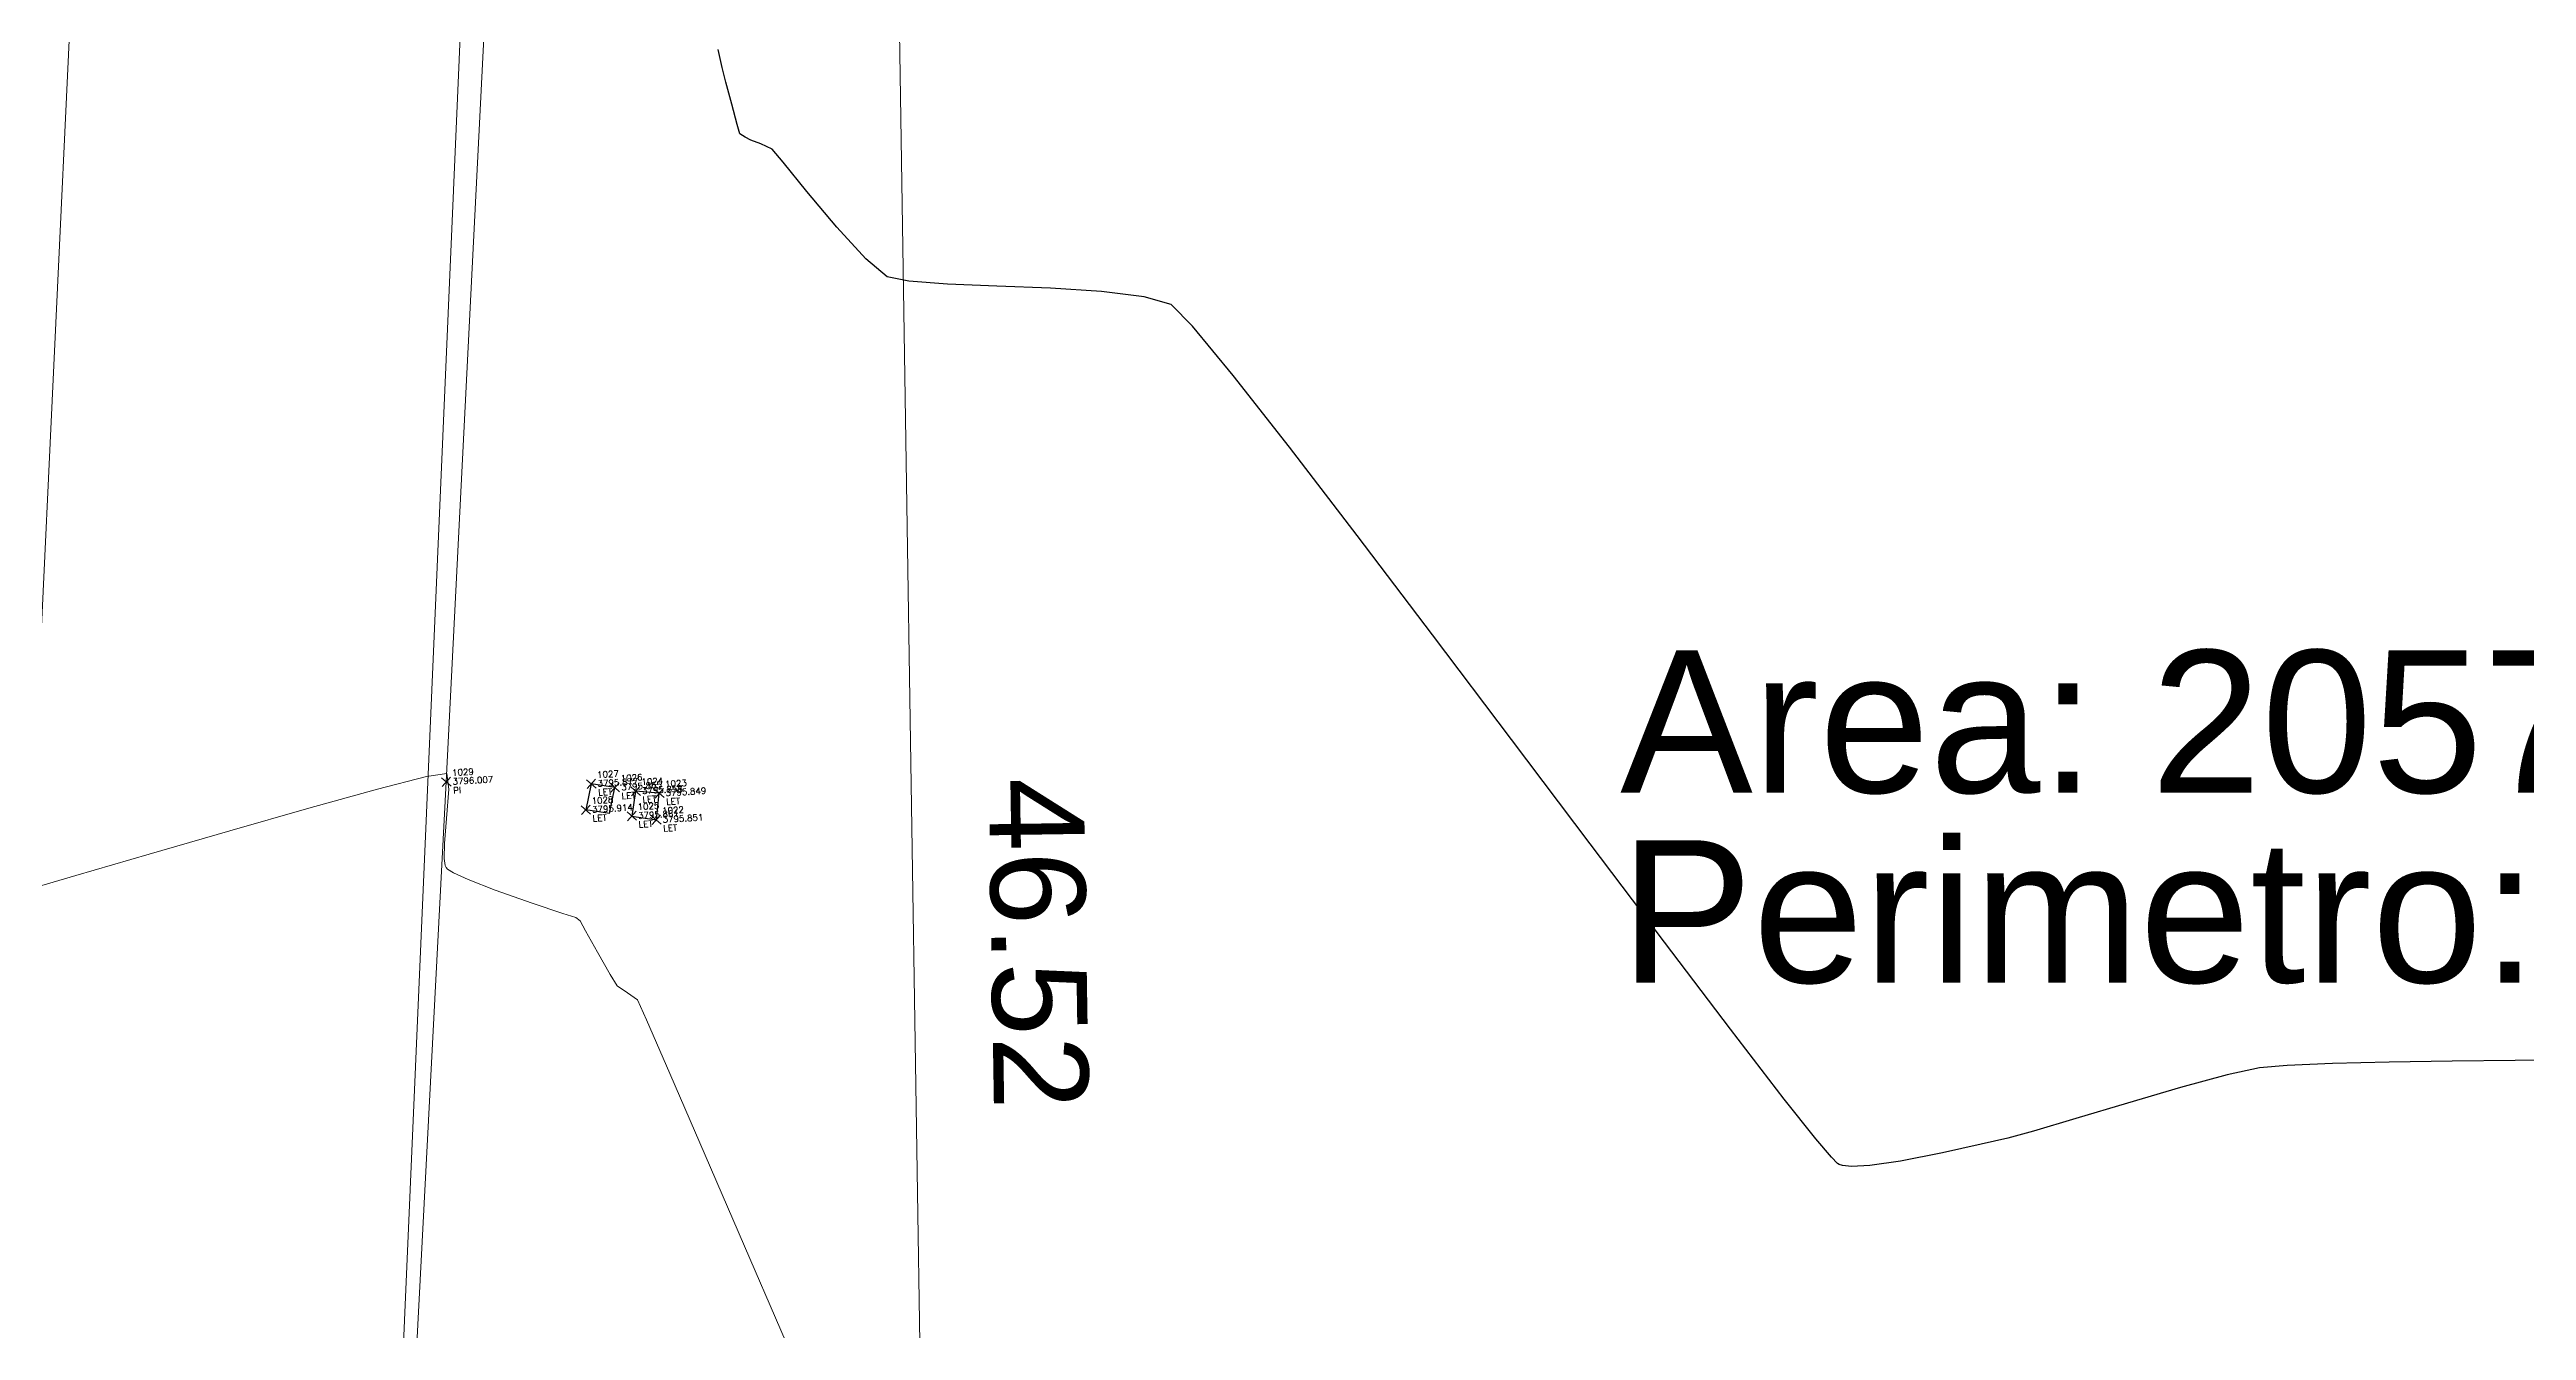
# Model space of a CAD drawing. Header units: millimetres. Extents: x 736950 to 740938, y 8500595 to 8502163.
# Drawn here: x 737210.9 to 737250.04, y 8500746.91 to 8500767.14 of the extents above; entities that cross this region are included whole.
import ezdxf

# ---------------------------------------------------------------- set-up
doc = ezdxf.new("R2010")
doc.units = ezdxf.units.MM
for name, color, linetype, lineweight in [('CAMINO ACTUAL', 1, 'Continuous', 13), ('CONT-MJR', 80, 'Continuous', 30), ('CONT-MNR', 96, 'Continuous', 15), ('COTAS', 40, 'Continuous', 5), ('LETRERO', 5, 'Continuous', 30), ('MIRADOR', 152, 'Continuous', 15), ('PISOS', 189, 'Continuous', 0), ('pista', 251, 'Continuous', 5), ('saiwite', 5, 'Continuous', 5)]:
    doc.layers.add(name, color=color, linetype=linetype, lineweight=lineweight)
doc.styles.add('5mm', font='arial.ttf', dxfattribs={"height": 3})
doc.styles.add('COTAS', font='arial.ttf')
doc.styles.add('CUADROS', font='arial.ttf')
doc.dimstyles.new('GenDist', dxfattribs={"dimtxt": 1.5, "dimasz": 2, "dimexe": 0.18, "dimexo": 0.0625, "dimgap": 1, "dimtad": 2, "dimzin": 1, "dimdsep": 46, "dimtxsty": 'COTAS', "dimcen": 0.09, "dimse1": 1, "dimse2": 1, "dimsd1": 1, "dimsd2": 1, "dimadec": 0, "dimazin": 0, "dimtfac": 1, "dimtofl": 0, "dimtmove": 0, "dimatfit": 3, "dimfxl": 1, "dimtolj": 1, "dimtzin": 0, "dimarcsym": 0})

# ---------------------------------------------------------------- blocks, each defined once
blk = doc.blocks.new('*D176')
at = {"layer": 'Defpoints', "color": 0, "transparency": 16777216}
for p in [(737224.1988801018, 8500776.245879943), (737224.3988560144, 8500776.248983873), (737224.9208191043, 8500729.733759237)]:
    blk.add_point(p, dxfattribs=at)
at = {"layer": 'COTAS', "color": 0, "transparency": 16777216, "insert": (737226.5254723211, 8500753.020329049), "char_height": 1.5, "attachment_point": 5, "rotation": 270.88924641530514, "style": 'COTAS'}
blk.add_mtext('\\A1;46.52', dxfattribs=at)

msp = doc.modelspace()

# ---------------------------------------------------------------- linework, layer by layer
at = {"layer": 'CONT-MJR', "extrusion": (0.9752732207597714, 0.2210025901858667, 0), "elevation": 2597683.912177626}
msp.add_lwpolyline([(8127642.404808589, 3795), (8127642.695078063, 3795)], dxfattribs=at)
at = {"layer": 'CONT-MJR', "extrusion": (0.9683931113749986, 0.2494289113985177, 0), "elevation": 2834257.276667453}
msp.add_lwpolyline([(8048199.463262464, 3795.000000000003), (8048199.702895479, 3795.000000000003)], dxfattribs=at)
at = {"layer": 'CONT-MJR', "elevation": 3795}
for points in [[(737221.6836114682, 8500766.277865713), (737221.5917495324, 8500766.626337819)], [(737221.7699230867, 8500765.9578551), (737221.6836114682, 8500766.277865713)], [(737221.8130435374, 8500765.811180608), (737221.7699230867, 8500765.9578551)], [(737221.8968398052, 8500765.75879167), (737221.8130435374, 8500765.811180608)], [(737221.9859174307, 8500765.710997729), (737221.8968398052, 8500765.75879167)], [(737223.3432352716, 8500764.337403351), (737222.8708967079, 8500764.899837634)], [(737224.140847121, 8500763.550720606), (737223.8029213179, 8500763.834663136)], [(737224.4819195836, 8500763.481301047), (737224.140847121, 8500763.550720606)], [(737225.093220179, 8500763.437345397), (737224.4819195836, 8500763.481301047)], [(737225.8726089442, 8500763.404931476), (737225.093220179, 8500763.437345397)], [(737226.7179459166, 8500763.370137095), (737225.8726089442, 8500763.404931476)], [(737228.1979046299, 8500763.237718228), (737227.5270911324, 8500763.319040077)], [(737231.5658463407, 8500759.466429288), (737230.4953187752, 8500760.861318102)], [(737232.756129594, 8500757.897670573), (737231.5658463407, 8500759.466429288)], [(737236.4195372373, 8500753.038690835), (737235.2455726662, 8500754.594749767)], [(737245.8225751428, 8500751.055216907), (737245.3102638909, 8500750.943454565)], [(737246.2607026403, 8500751.091637885), (737245.8225751428, 8500751.055216907)], [(737248.8670453868, 8500751.163322547), (737247.873614027, 8500751.145850474)], [(737249.864225504, 8500751.174158787), (737248.8670453868, 8500751.163322547)], [(737244.5747911145, 8500750.743022375), (737243.7382950844, 8500750.49841861)], [(737242.2507863494, 8500750.054689469), (737241.8440501861, 8500749.944560647)], [(737240.8161058852, 8500749.710554643), (737240.150812146, 8500749.580061363)], [(737241.8440501861, 8500749.944560647), (737241.4248845453, 8500749.847803792)], [(737239.1563821713, 8500749.54658206), (737239.0592842235, 8500749.644851517)], [(737239.3778740553, 8500749.498681137), (737239.2357140394, 8500749.513014393)]]:
    msp.add_lwpolyline(points, dxfattribs=at)
at = {"layer": 'CONT-MJR', "extrusion": (-0.3645798426323293, -0.9311721314269377, 0), "elevation": -8184452.401481656}
msp.add_lwpolyline([(-2412727.088564609, 3795.000000000003), (-2412727.25720832, 3795.000000000003)], dxfattribs=at)
at = {"layer": 'CONT-MJR', "extrusion": (-0.4118531063862883, -0.9112502503483687, 0), "elevation": -8049952.055944379}
msp.add_lwpolyline([(-2829272.677645698, 3795.000000000006), (-2829272.877085076, 3795.000000000006)], dxfattribs=at)
at = {"layer": 'CONT-MJR', "extrusion": (0.768416877887448, 0.6399496087800249, 0), "elevation": 6006555.676221113}
msp.add_lwpolyline([(6060346.332516824, 3795.000000000003), (6060346.598663429, 3795.000000000003)], dxfattribs=at)
at = {"layer": 'CONT-MJR', "extrusion": (0.7763800065340052, 0.6302650914133339, 0), "elevation": 5930100.464003231}
msp.add_lwpolyline([(6135178.068362271, 3795), (6135178.664751568, 3795)], dxfattribs=at)
at = {"layer": 'CONT-MJR', "extrusion": (0.7380011418599659, 0.6747994625171145, 0), "elevation": 6280382.87497789}
msp.add_lwpolyline([(5776095.190697169, 3795.000000000013), (5776095.87191592, 3795.000000000013)], dxfattribs=at)
at = {"layer": 'CONT-MJR', "extrusion": (-0.06302384166166825, -0.9980120216621666, 0), "elevation": -8530326.896642795}
msp.add_lwpolyline([(200011.1733147219, 3795), (200010.3625577382, 3795)], dxfattribs=at)
at = {"layer": 'CONT-MJR', "extrusion": (-0.2799023287889416, -0.960028482045469, 0), "elevation": -8367326.716776947}
msp.add_lwpolyline([(-1671622.910705834, 3795), (-1671623.35896526, 3795)], dxfattribs=at)
at = {"layer": 'CONT-MJR', "extrusion": (0.7105517391725215, 0.7036449573178971, 0), "elevation": 6505358.181256551}
msp.add_lwpolyline([(5521484.329995086, 3795.00000000001), (5521484.807046411, 3795.00000000001)], dxfattribs=at)
at = {"layer": 'CONT-MJR', "extrusion": (0.7715053135640458, 0.6362228785122737, 0), "elevation": 5977155.824144528}
msp.add_lwpolyline([(6089340.704381046, 3795), (6089341.715384173, 3795)], dxfattribs=at)
at = {"layer": 'CONT-MJR', "extrusion": (0.7867330056113605, 0.6172934293200563, 0), "elevation": 5827467.387323264}
msp.add_lwpolyline([(6232741.601753565, 3795.000000000013), (6232743.040573759, 3795.000000000013)], dxfattribs=at)
at = {"layer": 'CONT-MJR', "extrusion": (0.7983148003322911, 0.6022403835433277, 0), "elevation": 5708043.517210123}
msp.add_lwpolyline([(6342287.434605289, 3795.00000000001), (6342289.505939841, 3795.00000000001)], dxfattribs=at)
at = {"layer": 'CONT-MJR', "extrusion": (0.7988375067814991, 0.6015468707915606, 0), "elevation": 5702533.491323421}
msp.add_lwpolyline([(6347240.051219794, 3795), (6347242.115899732, 3795)], dxfattribs=at)
at = {"layer": 'CONT-MJR', "extrusion": (0.7963574606309783, 0.6048262518255799, 0), "elevation": 5728582.321033636}
msp.add_lwpolyline([(6323736.437997486, 3795), (6323738.163004888, 3795)], dxfattribs=at)
at = {"layer": 'CONT-MJR', "extrusion": (0.7918777906017955, 0.6106795925455663, 0), "elevation": 5775037.53633789}
msp.add_lwpolyline([(6281339.181425387, 3795), (6281340.573476704, 3795)], dxfattribs=at)
at = {"layer": 'CONT-MJR', "extrusion": (0.2629326704706338, -0.9648141845967965, 0), "elevation": -8007799.211749939}
msp.add_lwpolyline([(2946429.879438339, 3795.000000000013), (2946429.1171436, 3795.000000000013)], dxfattribs=at)
at = {"layer": 'CONT-MJR', "extrusion": (0.04235477469325802, -0.9991026338973807, 0), "elevation": -8461896.90649595}
msp.add_lwpolyline([(1096632.792655053, 3795.000000000013), (1096632.078108794, 3795.000000000013)], dxfattribs=at)
at = {"layer": 'CONT-MJR', "extrusion": (0.02662901207437943, -0.9996453849820659, 0), "elevation": -8478104.46930216}
msp.add_lwpolyline([(963353.0393502512, 3795.00000000001), (963352.1400250001, 3795.00000000001)], dxfattribs=at)
at = {"layer": 'CONT-MJR', "extrusion": (0.004438979280387056, -0.9999901476829401, 0), "elevation": -8497394.785191216}
msp.add_lwpolyline([(774978.169197485, 3795.000000000013), (774977.2589359065, 3795.000000000013)], dxfattribs=at)
at = {"layer": 'CONT-MJR', "extrusion": (0.7823377768764452, 0.6228543994161249, 0), "elevation": 5871499.269068225}
msp.add_lwpolyline([(6191265.369338634, 3795.000000000013), (6191266.170304175, 3795.000000000013)], dxfattribs=at)
at = {"layer": 'CONT-MJR', "extrusion": (0.2869843751350193, -0.9579352631719757, 0), "elevation": -7931591.232305116}
msp.add_lwpolyline([(3145814.34443296, 3795.000000000003), (3145813.493247036, 3795.000000000003)], dxfattribs=at)
at = {"layer": 'CONT-MJR', "extrusion": (0.28448577262186, -0.958680262222887, 0), "elevation": -7939766.360196494}
msp.add_lwpolyline([(3125122.742576165, 3795), (3125122.041479304, 3795)], dxfattribs=at)
at = {"layer": 'CONT-MJR', "extrusion": (0.7620015588415021, 0.6475751881620552, 0), "elevation": 6066651.863196672}
msp.add_lwpolyline([(6000166.758161803, 3795.000000000009), (6000167.140256413, 3795.000000000009)], dxfattribs=at)
at = {"layer": 'CONT-MJR', "extrusion": (0.2199300050472615, -0.9755156548615258, 0), "elevation": -8130473.044298425}
msp.add_lwpolyline([(2588760.508320288, 3795), (2588759.884261968, 3795)], dxfattribs=at)
at = {"layer": 'CONT-MJR', "extrusion": (-0.5643906769565801, -0.8255078217464044, 0), "elevation": -7433526.147960122}
msp.add_lwpolyline([(-4189147.068812164, 3795), (-4189147.101142588, 3795)], dxfattribs=at)
at = {"layer": 'CONT-MJR', "extrusion": (0.2794370746185721, 0.9601640075157029, 0), "elevation": 8368125.694625024}
msp.add_lwpolyline([(1667553.996920989, 3795), (1667554.051747925, 3795)], dxfattribs=at)
at = {"layer": 'CONT-MJR', "extrusion": (0.04693527534486137, -0.998897932687971, 0), "elevation": -8456778.567335308}
msp.add_lwpolyline([(1135412.19858626, 3795.00000000001), (1135411.908812852, 3795.00000000001)], dxfattribs=at)
at = {"layer": 'CONT-MJR', "extrusion": (0.1388323939068934, -0.9903158922293842, 0), "elevation": -8316074.589975509}
msp.add_lwpolyline([(1910280.051941795, 3795.000000000013), (1910279.563729865, 3795.000000000013)], dxfattribs=at)
at = {"layer": 'CONT-MNR', "elevation": 3796}
for points in [[(737216.8587659543, 8500755.6561029), (737216.0849852697, 8500755.45810372)], [(737217.1800264278, 8500755.70781875), (737216.8587659543, 8500755.6561029)], [(737215.0014461806, 8500755.158268671), (737213.7509104947, 8500754.801045205)], [(737216.0849852697, 8500755.45810372), (737215.0014461806, 8500755.158268671)], [(737213.7509104947, 8500754.801045205), (737212.476140019, 8500754.430880778)], [(737212.476140019, 8500754.430880778), (737211.3198965603, 8500754.092222845)], [(737217.154847947, 8500754.25420019), (737217.1384843355, 8500754.363059852)], [(737211.3198965603, 8500754.092222845), (737210.4249419263, 8500753.82951886)], [(737217.1935471281, 8500754.196202671), (737217.1704503447, 8500754.219768345)], [(737217.9436634199, 8500753.864142846), (737217.5183559933, 8500754.030415623)], [(737219.2195981083, 8500753.428516727), (737219.0169423245, 8500753.494274708)], [(737219.2877956501, 8500753.376849668), (737219.2195981083, 8500753.428516727)], [(737219.8738623961, 8500752.349683385), (737219.7633565133, 8500752.530738503)], [(737220.704941694, 8500750.966958366), (737220.3346597333, 8500751.816294685)]]:
    msp.add_lwpolyline(points, dxfattribs=at)
at = {"layer": 'CONT-MNR', "extrusion": (0.9903923847821812, 0.1382856614601241, 0), "elevation": 1905666.906995409}
msp.add_lwpolyline([(8317136.90212778, 3796.000000000003), (8317137.152537629, 3796.000000000003)], dxfattribs=at)
at = {"layer": 'CONT-MNR', "extrusion": (0.9966910659426141, -0.08128295682476117, 0), "elevation": 43811.27248728403}
msp.add_lwpolyline([(8532549.749185227, 3796.000000000011), (8532550.21558948, 3796.000000000011)], dxfattribs=at)
at = {"layer": 'CONT-MNR', "extrusion": (0.9962049242768324, -0.0870387778325876, 0), "elevation": -5475.94368140155}
msp.add_lwpolyline([(8532660.073840814, 3796.000000000006), (8532660.468104811, 3796.000000000006)], dxfattribs=at)
at = {"layer": 'CONT-MNR', "extrusion": (0.9998640663232219, -0.01648784023430728, 0), "elevation": 596957.8460388969}
msp.add_lwpolyline([(8511753.942661224, 3796.00000000001), (8511754.18181992, 3796.00000000001)], dxfattribs=at)
at = {"layer": 'CONT-MNR', "extrusion": (0.9108485980771563, 0.4127406345162527, 0), "elevation": 4180099.916717004}
msp.add_lwpolyline([(7438620.580966515, 3796.000000000003), (7438620.618768457, 3796.000000000003)], dxfattribs=at)
at = {"layer": 'CONT-MNR', "extrusion": (0.5313361318021255, 0.8471610915531677, 0), "elevation": 7593218.33579758}
msp.add_lwpolyline([(3892216.020608582, 3796.00000000001), (3892216.129613869, 3796.00000000001)], dxfattribs=at)
at = {"layer": 'CONT-MNR', "extrusion": (-0.4209153700892388, -0.9070999124807801, 0), "elevation": -8021339.421585742}
msp.add_lwpolyline([(-2909368.082369963, 3796.000000000006), (-2909368.338641435, 3796.000000000006)], dxfattribs=at)
at = {"layer": 'CONT-MNR', "extrusion": (-0.3333542833656932, -0.942801634365228, 0), "elevation": -8260279.395744652}
msp.add_lwpolyline([(-2138711.806148002, 3796.000000000003), (-2138712.430280241, 3796.000000000003)], dxfattribs=at)
at = {"layer": 'CONT-MNR', "extrusion": (-0.3165722390597682, -0.9485684042053504, 0), "elevation": -8296929.251478087}
msp.add_lwpolyline([(-1991799.900926873, 3796), (-1991800.412061347, 3796)], dxfattribs=at)
at = {"layer": 'CONT-MNR', "extrusion": (0.8735498610776279, 0.4867346712648045, 0), "elevation": 4781609.206821744}
msp.add_lwpolyline([(7067001.566591497, 3796.00000000001), (7067001.743706922, 3796.00000000001)], dxfattribs=at)
at = {"layer": 'CONT-MNR', "extrusion": (0.8730561905342491, 0.4876196142177065, 0), "elevation": 4788767.944991066}
msp.add_lwpolyline([(7062152.207106192, 3796), (7062152.598039422, 3796)], dxfattribs=at)
at = {"layer": 'CONT-MNR', "extrusion": (0.8696551448280412, 0.4936597300510936, 0), "elevation": 4837606.159627428}
msp.add_lwpolyline([(7028787.463899828, 3796.000000000006), (7028787.866456329, 3796.000000000006)], dxfattribs=at)
at = {"layer": 'CONT-MNR', "extrusion": (0.5607315447365129, 0.8279976659009397, 0), "elevation": 7451985.542621096}
msp.add_lwpolyline([(4156223.465903453, 3796.00000000001), (4156223.661646659, 3796.00000000001)], dxfattribs=at)
at = {"layer": 'CONT-MNR', "extrusion": (-0.571474100880774, -0.8206201021316203, 0), "elevation": -7397190.328510597}
msp.add_lwpolyline([(-4252981.967603297, 3796), (-4252982.161936436, 3796)], dxfattribs=at)
at = {"layer": 'CONT-MNR', "extrusion": (0.9134560734839234, 0.4069373438446428, 0), "elevation": 4132691.756996265}
msp.add_lwpolyline([(7465060.890959183, 3796), (7465061.233146355, 3796)], dxfattribs=at)
at = {"layer": 'CONT-MNR', "extrusion": (0.9173613365427181, 0.3980554964028987, 0), "elevation": 4060068.417162315}
msp.add_lwpolyline([(7504804.109746788, 3796.00000000001), (7504805.515001678, 3796.00000000001)], dxfattribs=at)
at = {"layer": 'CONT-MNR', "extrusion": (0.9176918673936256, 0.3972928850603797, 0), "elevation": 4053829.323409885}
msp.add_lwpolyline([(7508174.304756123, 3796.000000000006), (7508176.083069257, 3796.000000000006)], dxfattribs=at)
at = {"layer": 'CONT-MNR', "extrusion": (0.9179120560631009, 0.3967838924830631, 0), "elevation": 4049664.833677753}
msp.add_lwpolyline([(7510419.26795295, 3796.000000000013), (7510421.313668878, 3796.000000000013)], dxfattribs=at)
at = {"layer": 'LETRERO'}
for p, q in [((737219.4646947155, 8500755.540438464), (737219.3778841204, 8500755.129842654)), ((737219.837530477, 8500755.483530689), (737219.4646947155, 8500755.540438464)), ((737219.750719882, 8500755.072934879), (737219.3778841204, 8500755.129842654)), ((737219.750719882, 8500755.072934879), (737219.837530477, 8500755.483530689)), ((737220.165325298, 8500755.426062828), (737220.1045051614, 8500755.033973666)), ((737220.5388509915, 8500755.392231533), (737220.165325298, 8500755.426062828)), ((737220.4926576046, 8500754.971927868), (737220.5388509915, 8500755.392231533)), ((737220.1045051614, 8500755.033973666), (737220.4926576046, 8500754.971927868))]:
    msp.add_line(p, q, dxfattribs=at)
at = {"layer": 'MIRADOR', "linetype": 'Continuous', "extrusion": (0.665787337252013, 0.7461415559763941, 0)}
for points, elevation in [([(5109626.948427926, 0), (5109627.148397725, 0)], 6833596.84839236), ([(5109625.217430522, 0), (5109625.417400321, 0)], 6833598.35028716), ([(5109624.901353791, 0), (5109625.101323591, 0)], 6833598.556055234), ([(5109625.008834024, 0), (5109625.208803823, 0)], 6833597.986127166), ([(5109624.618511082, 0), (5109624.818480878, 0)], 6833598.731417715), ([(5109624.317283591, 0), (5109624.517253391, 0)], 6833598.95486346), ([(5109624.402843511, 0), (5109624.60281331, 0)], 6833598.398370421), ([(5109624.071917541, 0), (5109624.271887338, 0)], 6833598.610502453)]:
    msp.add_lwpolyline(points, dxfattribs=dict(at, elevation=elevation))
at = {"layer": 'MIRADOR', "linetype": 'Continuous', "extrusion": (0.7461415586651008, -0.6657873342388049, 0)}
for points, elevation in [([(6833596.969011912, 0), (6833596.769042113, 0)], -5109627.020816124), ([(6833598.470906699, 0), (6833598.2709369, 0)], -5109625.28981871), ([(6833598.676674777, 0), (6833598.476704977, 0)], -5109624.973741979), ([(6833598.106746709, 0), (6833597.90677691, 0)], -5109625.081222216), ([(6833598.852037256, 0), (6833598.652067456, 0)], -5109624.690899266), ([(6833599.075482996, 0), (6833598.875513197, 0)], -5109624.389671776), ([(6833598.518989959, 0), (6833598.319020162, 0)], -5109624.4752317), ([(6833598.731121994, 0), (6833598.531152198, 0)], -5109624.144305726)]:
    msp.add_lwpolyline(points, dxfattribs=dict(at, elevation=elevation))
at = {"layer": 'PISOS', "ltscale": 0.3}
msp.add_lwpolyline([(737214.7498060821, 8500706.253620056), (737221.0609124287, 8500852.134181647), (737219.4122262171, 8500859.285357686), (737215.6955489969, 8500869.633621905), (737210.0834857405, 8500879.320374547), (737202.9634722369, 8500887.829569062), (737192.8483419776, 8500899.013905713), (737145.884110975, 8501012.285735743), (737095.6927907267, 8501071.970015803), (737034.6334421033, 8501124.193764228), (737030.4852087579, 8501190.10325736), (737083.2861538606, 8501246.931788571), (737164.3769245018, 8501259.200070456), (737230.4740062662, 8501299.844302248), (737245.6830537888, 8501398.420751026)], dxfattribs=at)
at = {"layer": 'pista'}
for p, q in [((737217.1731830797, 8500755.572288495), (737219.1127130042, 8500793.985547477)), ((737208.3471903856, 8500706.622726055), (737212.4619787188, 8500793.686175693)), ((737216.0449437388, 8500734.002336686), (737217.1731830797, 8500755.572288495))]:
    msp.add_line(p, q, dxfattribs=at)
at = {"layer": 'saiwite', "flags": 128}
msp.add_lwpolyline([(737224.9208191042, 8500729.733759237), (737224.1988801018, 8500776.24587994), (737229.4823230781, 8500775.649115872), (737240.6241810607, 8500774.560426448), (737247.3748595157, 8500774.33563016), (737258.7180751736, 8500771.767992426), (737272.5384525403, 8500771.186312882), (737285.1127835897, 8500763.970116144), (737284.7957877077, 8500755.090760136), (737282.4792452557, 8500750.247311855), (737275.5040460858, 8500744.790171897), (737267.4334320674, 8500740.189174645), (737261.0027571215, 8500737.871045109), (737254.9242762337, 8500736.281103278), (737244.6486116522, 8500733.448674377), (737238.3097056698, 8500734.357972985), (737229.830328713, 8500733.947520064), (737224.920819104, 8500729.733759254)], dxfattribs=at)

# ---------------------------------------------------------------- texts
at = {"layer": 'CAMINO ACTUAL', "style": 'CUADROS'}
for s, p in [('Area: 2057.93 m²', (737235.7205844454, 8500755.402020587)), ('Perimetro: 187.29 ml', (737235.7205844454, 8500752.402020587))]:
    msp.add_text(s, height=2.25, dxfattribs=at).set_placement(p)
at = {"layer": 'MIRADOR', "color": 1, "char_height": 0.1, "attachment_point": 1, "rotation": 3.2572437629721005, "style": '5mm'}
for s, insert, width in [('\\Ftxt.shx;\\W1.0000000000;\\T1.0000000000;\\o\\l3796.007', (737217.2701805787, 8500755.627889618), 0.8000000000000002), ('\\Ftxt.shx;\\W1.0000000000;\\T1.0000000000;\\o\\l3795.877', (737219.5616922143, 8500755.59603959), 0.8333333333333334), ('\\Ftxt.shx;\\W1.0000000000;\\T1.0000000000;\\o\\l3795.865', (737219.9345279762, 8500755.539131813), 0.8333333333333334), ('\\Ftxt.shx;\\W1.0000000000;\\T1.0000000000;\\o\\l3795.914', (737219.4748816193, 8500755.18544378), 0.7999999999999999), ('\\Ftxt.shx;\\W1.0000000000;\\T1.0000000000;\\o\\l3795.858', (737220.2623227972, 8500755.481663952), 0.8333333333333334), ('\\Ftxt.shx;\\W1.0000000000;\\T1.0000000000;\\o\\l3795.849', (737220.6358484904, 8500755.447832659), 0.8333333333333334), ('\\Ftxt.shx;\\W1.0000000000;\\T1.0000000000;\\o\\l3795.861', (737220.2015026604, 8500755.08957479), 0.7999999999999999), ('\\Ftxt.shx;\\W1.0000000000;\\T1.0000000000;\\o\\l3795.851', (737220.5896551033, 8500755.027528996), 0.7999999999999999)]:
    msp.add_mtext(s, dxfattribs=dict(at, insert=insert, width=width))
at = {"layer": 'MIRADOR', "color": 2, "char_height": 0.1, "width": 0.45, "attachment_point": 1, "rotation": 3.2572437629721005, "style": '5mm'}
for s, insert in [('\\Ftxt.shx;\\W1.0000000000;\\T1.0000000000;\\o\\l1029', (737217.2622259172, 8500755.767663447)), ('\\Ftxt.shx;\\W1.0000000000;\\T1.0000000000;\\o\\l1027', (737219.5537375528, 8500755.735813418)), ('\\Ftxt.shx;\\W1.0000000000;\\T1.0000000000;\\o\\l1026', (737219.9265733147, 8500755.678905642)), ('\\Ftxt.shx;\\W1.0000000000;\\T1.0000000000;\\o\\l1024', (737220.2543681357, 8500755.62143778)), ('\\Ftxt.shx;\\W1.0000000000;\\T1.0000000000;\\o\\l1023', (737220.627893829, 8500755.587606488)), ('\\Ftxt.shx;\\W1.0000000000;\\T1.0000000000;\\o\\l1028', (737219.466926958, 8500755.325217606)), ('\\Ftxt.shx;\\W1.0000000000;\\T1.0000000000;\\o\\l1025', (737220.193547999, 8500755.229348619)), ('\\Ftxt.shx;\\W1.0000000000;\\T1.0000000000;\\o\\l1022', (737220.5817004418, 8500755.167302825))]:
    msp.add_mtext(s, dxfattribs=dict(at, insert=insert))
at = {"layer": 'MIRADOR', "color": 3, "char_height": 0.1, "attachment_point": 1, "rotation": 3.2572437629721005, "style": '5mm'}
for s, insert, width in [('\\Ftxt.shx;\\W1.0000000000;\\T1.0000000000;\\o\\lPI', (737217.2781352401, 8500755.488115791), 0.2666666666666667), ('\\Ftxt.shx;\\W1.0000000000;\\T1.0000000000;\\o\\lLET', (737219.5696468757, 8500755.45626576), 0.4), ('\\Ftxt.shx;\\W1.0000000000;\\T1.0000000000;\\o\\lLET', (737219.9424826377, 8500755.399357984), 0.4), ('\\Ftxt.shx;\\W1.0000000000;\\T1.0000000000;\\o\\lLET', (737220.2702774587, 8500755.341890123), 0.4), ('\\Ftxt.shx;\\W1.0000000000;\\T1.0000000000;\\o\\lLET', (737220.6438031519, 8500755.30805883), 0.4), ('\\Ftxt.shx;\\W1.0000000000;\\T1.0000000000;\\o\\lLET', (737219.4828362808, 8500755.04566995), 0.4), ('\\Ftxt.shx;\\W1.0000000000;\\T1.0000000000;\\o\\lLET', (737220.2094573219, 8500754.949800963), 0.4), ('\\Ftxt.shx;\\W1.0000000000;\\T1.0000000000;\\o\\lLET', (737220.5976097648, 8500754.887755167), 0.4)]:
    msp.add_mtext(s, dxfattribs=dict(at, insert=insert, width=width))

# ---------------------------------------------------------------- dimensions: what is measured, and where the dimension line sits
at = {"layer": 'COTAS'}
dim = msp.add_aligned_dim(p1=(737224.9208191042, 8500729.733759237), p2=(737224.1988801018, 8500776.245879943), distance=-0.19999999998754064, dimstyle='GenDist', dxfattribs=at)
dim.commit()
dim.dimension.update_dxf_attribs({"geometry": '*D176', "text_midpoint": (737226.5254723211, 8500753.020329049)})

doc.saveas('drawing.dxf')
